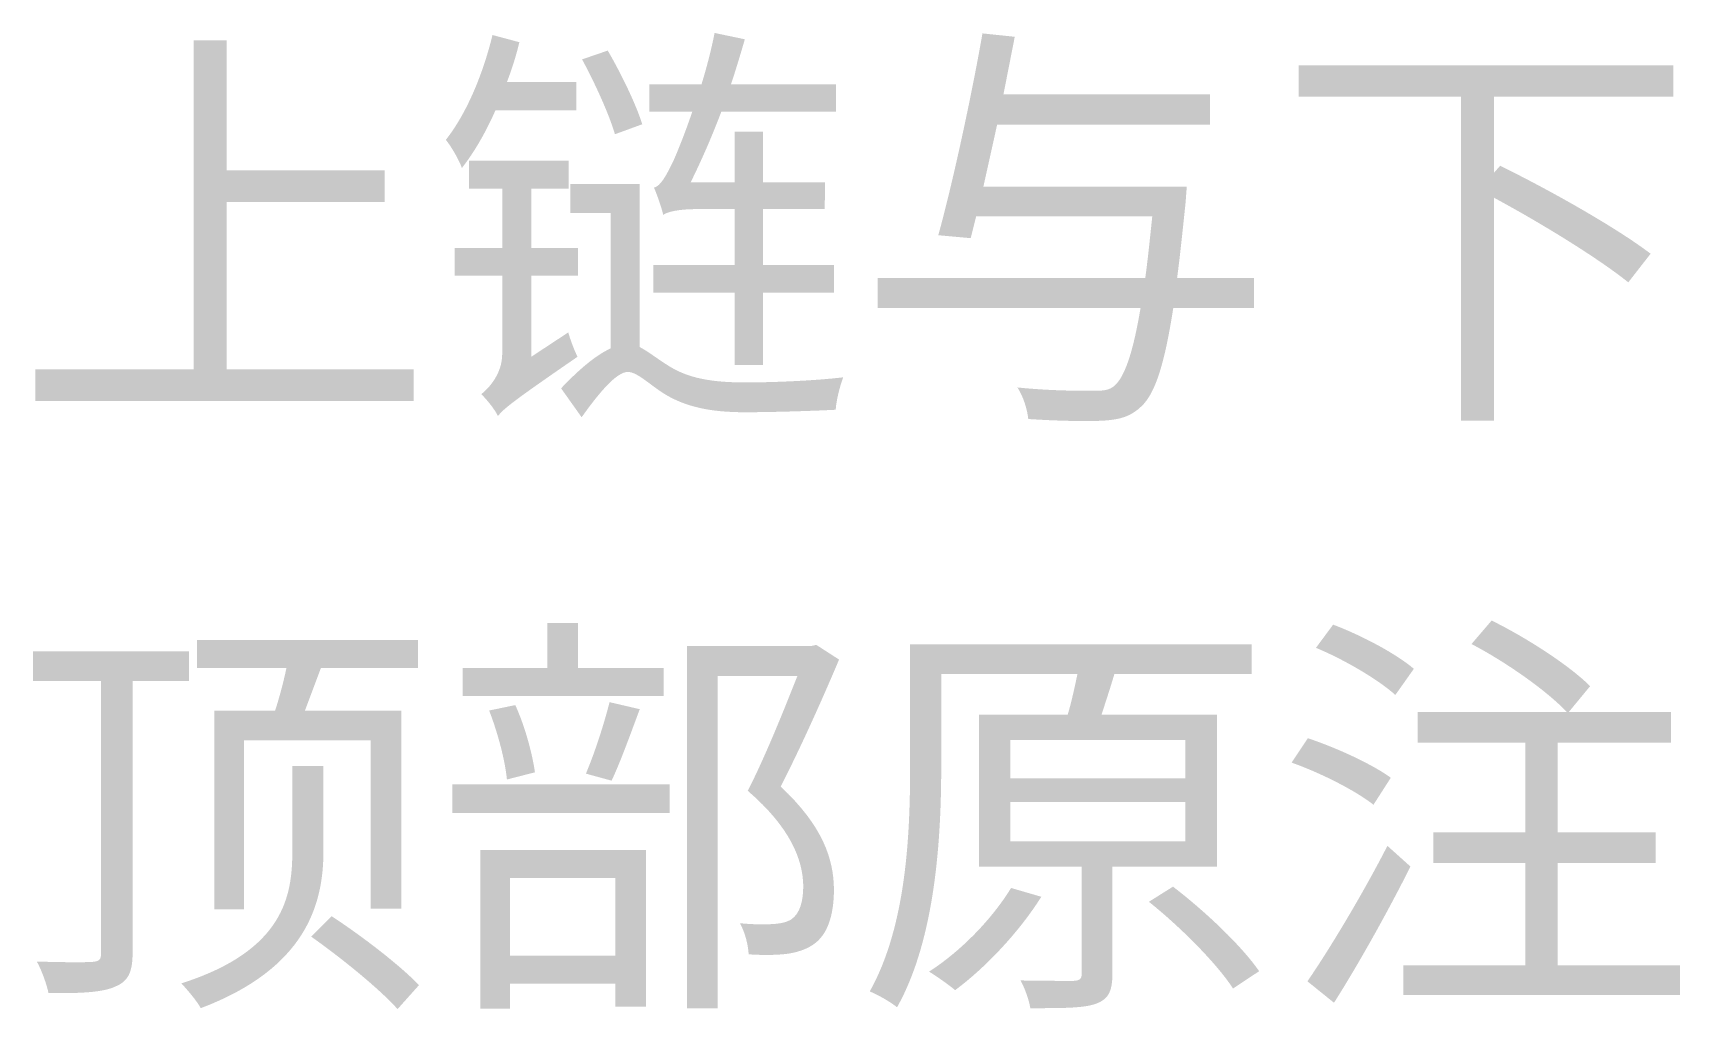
# Model space of a CAD drawing. Header units: millimetres. Extents: x -4600 to 229000, y -4300 to 19460.
# Drawn here: x 18595 to 19717, y 12972 to 13637 of the extents above; entities that cross this region are included whole.
import ezdxf

# ---------------------------------------------------------------- set-up
doc = ezdxf.new("R2010")
doc.units = ezdxf.units.MM
doc.header["$LTSCALE"] = 100
doc.layers.add('A-NOTE', color=7, linetype='Continuous', lineweight=18)

# ---------------------------------------------------------------- blocks, each defined once
blk = doc.blocks.new('A01_SHEET')
at = {"layer": 'A-NOTE'}
h = blk.add_hatch(color=256, dxfattribs=at)
edge = h.paths.add_edge_path()
edge.add_spline(control_points=[(18908.2, 13635.1), (18901.6, 13608.2), (18890.5, 13581.5), (18876.4, 13563.7)], knot_values=[0, 0, 0, 0, 1, 1, 1, 1], degree=3, periodic=0)
edge.add_spline(control_points=[(18876.4, 13563.7), (18880.1, 13559.2), (18885.9, 13549.1), (18887.3, 13544.5)], knot_values=[0, 0, 0, 0, 1, 1, 1, 1], degree=3, periodic=0)
edge.add_spline(control_points=[(18887.3, 13544.5), (18895.9, 13555.4), (18903.6, 13568.9), (18910.2, 13583.8)], knot_values=[0, 0, 0, 0, 1, 1, 1, 1], degree=3, periodic=0)
edge.add_line((18910.2, 13583.8), (18965.2, 13583.8))
edge.add_line((18965.2, 13583.8), (18965.2, 13603))
edge.add_line((18965.2, 13603), (18918, 13603))
edge.add_spline(control_points=[(18918, 13603), (18921.4, 13611.9), (18924.3, 13621), (18926.5, 13630.2)], knot_values=[0, 0, 0, 0, 1, 1, 1, 1], degree=3, periodic=0)
edge.add_line((18926.5, 13630.2), (18908.2, 13635.1))
h = blk.add_hatch(color=256, dxfattribs=at)
edge = h.paths.add_edge_path()
edge.add_line((19008.5, 13533.7), (18961.2, 13533.7))
edge.add_line((18961.2, 13533.7), (18961.2, 13513.9))
edge.add_line((18961.2, 13513.9), (18988.7, 13513.9))
edge.add_line((18988.7, 13513.9), (18988.7, 13421.6))
edge.add_spline(control_points=[(18988.7, 13421.6), (18978.1, 13416.8), (18966.4, 13406.5), (18954.9, 13394.4)], knot_values=[0, 0, 0, 0, 1, 1, 1, 1], degree=3, periodic=0)
edge.add_line((18954.9, 13394.4), (18968.9, 13374.7))
edge.add_spline(control_points=[(18968.9, 13374.7), (18980.1, 13390.4), (18992.4, 13405.6), (19000.5, 13405.6), (19006.2, 13405.6), (19013.9, 13398.2), (19023.7, 13391.6)], knot_values=[0, 0, 0, 0, 1, 1, 1, 2, 2, 2, 2], degree=3, periodic=0)
edge.add_spline(control_points=[(19023.7, 13391.6), (19038.9, 13381.8), (19056.3, 13378.1), (19080.4, 13378.1), (19097.6, 13378.1), (19126.8, 13379), (19142, 13379.8)], knot_values=[0, 0, 0, 0, 1, 1, 1, 2, 2, 2, 2], degree=3, periodic=0)
edge.add_spline(control_points=[(19142, 13379.8), (19142.3, 13385.8), (19144.9, 13396.1), (19147.1, 13401.9)], knot_values=[0, 0, 0, 0, 1, 1, 1, 1], degree=3, periodic=0)
edge.add_spline(control_points=[(19147.1, 13401.9), (19128.2, 13399.6), (19098.7, 13398.4), (19080.7, 13398.4), (19058.3, 13398.4), (19041.4, 13401), (19027.4, 13410.2), (19019.4, 13415.3), (19013.6, 13419.9), (19008.5, 13422.5)], knot_values=[0, 0, 0, 0, 1, 1, 1, 2, 2, 2, 3, 3, 3, 3], degree=3, periodic=0)
edge.add_line((19008.5, 13422.5), (19008.5, 13533.7))
edge = h.paths.add_edge_path(flags=0)
edge.add_line((19017.7, 13478.4), (19017.7, 13459.5))
edge.add_line((19017.7, 13459.5), (19073.2, 13459.5))
edge.add_line((19073.2, 13459.5), (19073.2, 13410.2))
edge.add_line((19073.2, 13410.2), (19092.4, 13410.2))
edge.add_line((19092.4, 13410.2), (19092.4, 13459.5))
edge.add_line((19092.4, 13459.5), (19140.8, 13459.5))
edge.add_line((19140.8, 13459.5), (19140.8, 13478.4))
edge.add_line((19140.8, 13478.4), (19092.4, 13478.4))
edge.add_line((19092.4, 13478.4), (19092.4, 13516.5))
edge.add_line((19092.4, 13516.5), (19134.5, 13516.5))
edge.add_line((19134.5, 13516.5), (19134.8, 13534.8))
edge.add_line((19134.8, 13534.8), (19092.4, 13534.8))
edge.add_line((19092.4, 13534.8), (19092.4, 13569.2))
edge.add_line((19092.4, 13569.2), (19073.2, 13569.2))
edge.add_line((19073.2, 13569.2), (19073.2, 13534.8))
edge.add_line((19073.2, 13534.8), (19043.2, 13534.8))
edge.add_spline(control_points=[(19043.2, 13534.8), (19050.3, 13549.1), (19057.5, 13565.5), (19064.1, 13582.9)], knot_values=[0, 0, 0, 0, 1, 1, 1, 1], degree=3, periodic=0)
edge.add_line((19064.1, 13582.9), (19142.3, 13582.9))
edge.add_line((19142.3, 13582.9), (19142.3, 13601.6))
edge.add_line((19142.3, 13601.6), (19070.7, 13601.6))
edge.add_spline(control_points=[(19070.7, 13601.6), (19074.1, 13611.9), (19077.2, 13622.2), (19080.1, 13632.2)], knot_values=[0, 0, 0, 0, 1, 1, 1, 1], degree=3, periodic=0)
edge.add_line((19080.1, 13632.2), (19059.5, 13636.5))
edge.add_spline(control_points=[(19059.5, 13636.5), (19057.2, 13624.8), (19054, 13612.7), (19050.6, 13601.6)], knot_values=[0, 0, 0, 0, 1, 1, 1, 1], degree=3, periodic=0)
edge.add_line((19050.6, 13601.6), (19015.1, 13601.6))
edge.add_line((19015.1, 13601.6), (19015.1, 13582.9))
edge.add_line((19015.1, 13582.9), (19044.3, 13582.9))
edge.add_spline(control_points=[(19044.3, 13582.9), (19039.1, 13567.5), (19034, 13555.2), (19031.7, 13550)], knot_values=[0, 0, 0, 0, 1, 1, 1, 1], degree=3, periodic=0)
edge.add_spline(control_points=[(19031.7, 13550), (19026.8, 13539.7), (19022.8, 13532.2), (19018.2, 13531.1)], knot_values=[0, 0, 0, 0, 1, 1, 1, 1], degree=3, periodic=0)
edge.add_spline(control_points=[(19018.2, 13531.1), (19020.5, 13525.9), (19023.7, 13516.5), (19024.5, 13512.5)], knot_values=[0, 0, 0, 0, 1, 1, 1, 1], degree=3, periodic=0)
edge.add_spline(control_points=[(19024.5, 13512.5), (19027.1, 13514.8), (19036, 13516.5), (19046.9, 13516.5)], knot_values=[0, 0, 0, 0, 1, 1, 1, 1], degree=3, periodic=0)
edge.add_line((19046.9, 13516.5), (19073.2, 13516.5))
edge.add_line((19073.2, 13516.5), (19073.2, 13478.4))
edge.add_line((19073.2, 13478.4), (19017.7, 13478.4))
h = blk.add_hatch(color=256, dxfattribs=at)
edge = h.paths.add_edge_path()
edge.add_spline(control_points=[(19242, 13636.2), (19234.5, 13593.3), (19221.6, 13533.7), (19211.9, 13498.7)], knot_values=[0, 0, 0, 0, 1, 1, 1, 1], degree=3, periodic=0)
edge.add_line((19211.9, 13498.7), (19234, 13496.7))
edge.add_line((19234, 13496.7), (19237.7, 13511.6))
edge.add_line((19237.7, 13511.6), (19357.7, 13511.6))
edge.add_spline(control_points=[(19357.7, 13511.6), (19356, 13495.6), (19354.6, 13481.8), (19352.9, 13469.5)], knot_values=[0, 0, 0, 0, 1, 1, 1, 1], degree=3, periodic=0)
edge.add_line((19352.9, 13469.5), (19170.6, 13469.5))
edge.add_line((19170.6, 13469.5), (19170.6, 13449.1))
edge.add_line((19170.6, 13449.1), (19349.7, 13449.1))
edge.add_spline(control_points=[(19349.7, 13449.1), (19344.5, 13418.2), (19338.8, 13402.2), (19331.9, 13396.1)], knot_values=[0, 0, 0, 0, 1, 1, 1, 1], degree=3, periodic=0)
edge.add_spline(control_points=[(19331.9, 13396.1), (19328.2, 13393), (19324.2, 13392.7), (19317, 13392.7), (19309, 13392.7), (19287.5, 13392.7), (19265.8, 13395)], knot_values=[0, 0, 0, 0, 1, 1, 1, 2, 2, 2, 2], degree=3, periodic=0)
edge.add_spline(control_points=[(19265.8, 13395), (19269.8, 13389), (19272.6, 13379.8), (19273.2, 13373.5)], knot_values=[0, 0, 0, 0, 1, 1, 1, 1], degree=3, periodic=0)
edge.add_spline(control_points=[(19273.2, 13373.5), (19293.8, 13372.1), (19314.5, 13371.8), (19324.8, 13372.4)], knot_values=[0, 0, 0, 0, 1, 1, 1, 1], degree=3, periodic=0)
edge.add_spline(control_points=[(19324.8, 13372.4), (19336.2, 13373.2), (19343.1, 13375.2), (19350.6, 13382.4), (19359.7, 13391.3), (19366, 13410.5), (19372, 13449.1)], knot_values=[0, 0, 0, 0, 1, 1, 1, 2, 2, 2, 2], degree=3, periodic=0)
edge.add_line((19372, 13449.1), (19427.1, 13449.1))
edge.add_line((19427.1, 13449.1), (19427.1, 13469.5))
edge.add_line((19427.1, 13469.5), (19374.6, 13469.5))
edge.add_spline(control_points=[(19374.6, 13469.5), (19376.6, 13484.4), (19378.3, 13501.3), (19380.4, 13521.1), (19380.6, 13524.2), (19381.2, 13531.7), (19381.2, 13531.7)], knot_values=[0, 0, 0, 0, 1, 1, 1, 2, 2, 2, 2], degree=3, periodic=0)
edge.add_line((19381.2, 13531.7), (19242.6, 13531.7))
edge.add_line((19242.6, 13531.7), (19252, 13574.1))
edge.add_line((19252, 13574.1), (19397, 13574.1))
edge.add_line((19397, 13574.1), (19397, 13594.7))
edge.add_line((19397, 13594.7), (19256.3, 13594.7))
edge.add_line((19256.3, 13594.7), (19264, 13633.9))
edge.add_line((19264, 13633.9), (19242, 13636.2))
for points in [[(18704.5, 13631.4), (18704.5, 13407.3), (18596.8, 13407.3), (18596.8, 13385.8), (18854.4, 13385.8), (18854.4, 13407.3), (18727.1, 13407.3), (18727.1, 13521.3), (18834.6, 13521.3), (18834.6, 13542.8), (18727.1, 13542.8), (18727.1, 13631.4), (18704.5, 13631.4)], [(18945.5, 13234.5), (18945.5, 13203.9), (18887.9, 13203.9), (18887.9, 13184.7), (19024.8, 13184.7), (19024.8, 13203.9), (18966.4, 13203.9), (18966.4, 13234.5), (18945.5, 13234.5)], [(18880.7, 13124.5), (18880.7, 13105), (19028.8, 13105), (19028.8, 13124.5), (18880.7, 13124.5)]]:
    blk.add_hatch(color=256, dxfattribs=at).paths.add_polyline_path(points)
h = blk.add_hatch(color=256, dxfattribs=at)
edge = h.paths.add_edge_path()
edge.add_spline(control_points=[(18969.2, 13618.5), (18977.8, 13602.7), (18987.6, 13581.2), (18991.6, 13567.5)], knot_values=[0, 0, 0, 0, 1, 1, 1, 1], degree=3, periodic=0)
edge.add_line((18991.6, 13567.5), (19010.2, 13574.3))
edge.add_spline(control_points=[(19010.2, 13574.3), (19005.9, 13588.1), (18995.9, 13608.7), (18986.7, 13624.5)], knot_values=[0, 0, 0, 0, 1, 1, 1, 1], degree=3, periodic=0)
edge.add_line((18986.7, 13624.5), (18969.2, 13618.5))
h = blk.add_hatch(color=256, dxfattribs=at)
edge = h.paths.add_edge_path()
edge.add_line((19457.4, 13614.5), (19457.4, 13593))
edge.add_line((19457.4, 13593), (19568, 13593))
edge.add_line((19568, 13593), (19568, 13372.4))
edge.add_line((19568, 13372.4), (19590.6, 13372.4))
edge.add_line((19590.6, 13372.4), (19590.6, 13524.2))
edge.add_spline(control_points=[(19590.6, 13524.2), (19623.6, 13506.4), (19662, 13482.7), (19682, 13466.6)], knot_values=[0, 0, 0, 0, 1, 1, 1, 1], degree=3, periodic=0)
edge.add_line((19682, 13466.6), (19697.2, 13486.1))
edge.add_spline(control_points=[(19697.2, 13486.1), (19674.3, 13503.6), (19628.7, 13529.4), (19594.7, 13546)], knot_values=[0, 0, 0, 0, 1, 1, 1, 1], degree=3, periodic=0)
edge.add_line((19594.7, 13546), (19590.6, 13541.4))
edge.add_line((19590.6, 13541.4), (19590.6, 13593))
edge.add_line((19590.6, 13593), (19712.7, 13593))
edge.add_line((19712.7, 13593), (19712.7, 13614.5))
edge.add_line((19712.7, 13614.5), (19457.4, 13614.5))
h = blk.add_hatch(color=256, dxfattribs=at)
edge = h.paths.add_edge_path()
edge.add_line((18882.4, 13490.1), (18882.4, 13471.2))
edge.add_line((18882.4, 13471.2), (18914.8, 13471.2))
edge.add_line((18914.8, 13471.2), (18914.8, 13417.9))
edge.add_spline(control_points=[(18914.8, 13417.9), (18914.8, 13404.2), (18905.6, 13394.4), (18900.5, 13390.4)], knot_values=[0, 0, 0, 0, 1, 1, 1, 1], degree=3, periodic=0)
edge.add_spline(control_points=[(18900.5, 13390.4), (18904.2, 13387), (18909.9, 13379.8), (18911.9, 13375.5)], knot_values=[0, 0, 0, 0, 1, 1, 1, 1], degree=3, periodic=0)
edge.add_spline(control_points=[(18911.9, 13375.5), (18915.9, 13380.7), (18922.8, 13386.1), (18966.1, 13415.9)], knot_values=[0, 0, 0, 0, 1, 1, 1, 1], degree=3, periodic=0)
edge.add_spline(control_points=[(18966.1, 13415.9), (18964.1, 13419.9), (18961.2, 13427.4), (18959.8, 13432.5)], knot_values=[0, 0, 0, 0, 1, 1, 1, 1], degree=3, periodic=0)
edge.add_line((18959.8, 13432.5), (18934.6, 13415.9))
edge.add_line((18934.6, 13415.9), (18934.6, 13471.2))
edge.add_line((18934.6, 13471.2), (18966.4, 13471.2))
edge.add_line((18966.4, 13471.2), (18966.4, 13490.1))
edge.add_line((18966.4, 13490.1), (18934.6, 13490.1))
edge.add_line((18934.6, 13490.1), (18934.6, 13530.5))
edge.add_line((18934.6, 13530.5), (18960.1, 13530.5))
edge.add_line((18960.1, 13530.5), (18960.1, 13549.4))
edge.add_line((18960.1, 13549.4), (18892.2, 13549.4))
edge.add_line((18892.2, 13549.4), (18892.2, 13530.5))
edge.add_line((18892.2, 13530.5), (18914.8, 13530.5))
edge.add_line((18914.8, 13530.5), (18914.8, 13490.1))
edge.add_line((18914.8, 13490.1), (18882.4, 13490.1))
h = blk.add_hatch(color=256, dxfattribs=at)
edge = h.paths.add_edge_path()
edge.add_spline(control_points=[(19469.2, 13217.6), (19488.6, 13209.6), (19511.9, 13195.8), (19523.3, 13185.5)], knot_values=[0, 0, 0, 0, 1, 1, 1, 1], degree=3, periodic=0)
edge.add_line((19523.3, 13185.5), (19535.9, 13203.3))
edge.add_spline(control_points=[(19535.9, 13203.3), (19523.9, 13213.6), (19500.1, 13226.2), (19480.9, 13233.4)], knot_values=[0, 0, 0, 0, 1, 1, 1, 1], degree=3, periodic=0)
edge.add_line((19480.9, 13233.4), (19469.2, 13217.6))
h = blk.add_hatch(color=256, dxfattribs=at)
edge = h.paths.add_edge_path()
edge.add_line((19538.5, 13173.8), (19538.5, 13153.1))
edge.add_line((19538.5, 13153.1), (19611.8, 13153.1))
edge.add_line((19611.8, 13153.1), (19611.8, 13091.8))
edge.add_line((19611.8, 13091.8), (19549.1, 13091.8))
edge.add_line((19549.1, 13091.8), (19549.1, 13070.9))
edge.add_line((19549.1, 13070.9), (19611.8, 13070.9))
edge.add_line((19611.8, 13070.9), (19611.8, 13001.3))
edge.add_line((19611.8, 13001.3), (19528.8, 13001.3))
edge.add_line((19528.8, 13001.3), (19528.8, 12981))
edge.add_line((19528.8, 12981), (19717.3, 12981))
edge.add_line((19717.3, 12981), (19717.3, 13001.3))
edge.add_line((19717.3, 13001.3), (19633.9, 13001.3))
edge.add_line((19633.9, 13001.3), (19633.9, 13070.9))
edge.add_line((19633.9, 13070.9), (19700.7, 13070.9))
edge.add_line((19700.7, 13070.9), (19700.7, 13091.8))
edge.add_line((19700.7, 13091.8), (19633.9, 13091.8))
edge.add_line((19633.9, 13091.8), (19633.9, 13153.1))
edge.add_line((19633.9, 13153.1), (19711, 13153.1))
edge.add_line((19711, 13153.1), (19711, 13173.8))
edge.add_line((19711, 13173.8), (19641.4, 13173.8))
edge.add_line((19641.4, 13173.8), (19656, 13191.5))
edge.add_spline(control_points=[(19656, 13191.5), (19641.9, 13205.6), (19612.7, 13224.5), (19588.9, 13236.2)], knot_values=[0, 0, 0, 0, 1, 1, 1, 1], degree=3, periodic=0)
edge.add_line((19588.9, 13236.2), (19575.2, 13220.2))
edge.add_spline(control_points=[(19575.2, 13220.2), (19598.7, 13207.9), (19626.5, 13188.4), (19640.2, 13173.8)], knot_values=[0, 0, 0, 0, 1, 1, 1, 1], degree=3, periodic=0)
edge.add_line((19640.2, 13173.8), (19538.5, 13173.8))
h = blk.add_hatch(color=256, dxfattribs=at)
edge = h.paths.add_edge_path()
edge.add_line((18718.6, 13174.9), (18718.6, 13039.4))
edge.add_line((18718.6, 13039.4), (18738.9, 13039.4))
edge.add_line((18738.9, 13039.4), (18738.9, 13154.6))
edge.add_line((18738.9, 13154.6), (18825.1, 13154.6))
edge.add_line((18825.1, 13154.6), (18825.1, 13040))
edge.add_line((18825.1, 13040), (18846, 13040))
edge.add_line((18846, 13040), (18846, 13174.9))
edge.add_line((18846, 13174.9), (18780.4, 13174.9))
edge.add_line((18780.4, 13174.9), (18791.3, 13203.9))
edge.add_line((18791.3, 13203.9), (18857.5, 13203.9))
edge.add_line((18857.5, 13203.9), (18857.5, 13223))
edge.add_line((18857.5, 13223), (18706.8, 13223))
edge.add_line((18706.8, 13223), (18706.8, 13203.9))
edge.add_line((18706.8, 13203.9), (18767.8, 13203.9))
edge.add_spline(control_points=[(18767.8, 13203.9), (18765.8, 13194.4), (18763, 13183.8), (18760.1, 13174.9)], knot_values=[0, 0, 0, 0, 1, 1, 1, 1], degree=3, periodic=0)
edge.add_line((18760.1, 13174.9), (18718.6, 13174.9))
edge = h.paths.add_edge_path(flags=0)
edge.add_line((18771.8, 13137.1), (18771.8, 13079.5))
edge.add_spline(control_points=[(18771.8, 13079.5), (18771.8, 13049.7), (18767, 13011.6), (18696.2, 12989)], knot_values=[0, 0, 0, 0, 1, 1, 1, 1], degree=3, periodic=0)
edge.add_spline(control_points=[(18696.2, 12989), (18700.5, 12984.4), (18706.8, 12977), (18709.4, 12972.1)], knot_values=[0, 0, 0, 0, 1, 1, 1, 1], degree=3, periodic=0)
edge.add_spline(control_points=[(18709.4, 12972.1), (18781.3, 12999.3), (18793, 13043.1), (18793, 13079.2)], knot_values=[0, 0, 0, 0, 1, 1, 1, 1], degree=3, periodic=0)
edge.add_line((18793, 13079.2), (18793, 13137.1))
edge.add_line((18793, 13137.1), (18771.8, 13137.1))
h = blk.add_hatch(color=256, dxfattribs=at)
edge = h.paths.add_edge_path()
edge.add_line((19040.6, 13218.8), (19040.6, 12972.1))
edge.add_line((19040.6, 12972.1), (19061.5, 12972.1))
edge.add_line((19061.5, 12972.1), (19061.5, 13198.4))
edge.add_line((19061.5, 13198.4), (19115.9, 13198.4))
edge.add_spline(control_points=[(19115.9, 13198.4), (19106.8, 13175.5), (19094.4, 13144.3), (19082.1, 13120.2)], knot_values=[0, 0, 0, 0, 1, 1, 1, 1], degree=3, periodic=0)
edge.add_spline(control_points=[(19082.1, 13120.2), (19111.3, 13095), (19119.6, 13073.2), (19119.9, 13055.5)], knot_values=[0, 0, 0, 0, 1, 1, 1, 1], degree=3, periodic=0)
edge.add_spline(control_points=[(19119.9, 13055.5), (19119.9, 13044.8), (19117.6, 13036.5), (19111.6, 13032.5)], knot_values=[0, 0, 0, 0, 1, 1, 1, 1], degree=3, periodic=0)
edge.add_spline(control_points=[(19111.6, 13032.5), (19108.2, 13030.5), (19103.9, 13029.7), (19099, 13029.4), (19093.6, 13029.1), (19085.3, 13029.1), (19076.7, 13030)], knot_values=[0, 0, 0, 0, 1, 1, 1, 2, 2, 2, 2], degree=3, periodic=0)
edge.add_spline(control_points=[(19076.7, 13030), (19080.4, 13023.6), (19082.4, 13014.8), (19082.7, 13008.8)], knot_values=[0, 0, 0, 0, 1, 1, 1, 1], degree=3, periodic=0)
edge.add_spline(control_points=[(19082.7, 13008.8), (19091.3, 13008.2), (19100.5, 13008.2), (19107.9, 13009), (19115.1, 13009.9), (19121.4, 13011.9), (19126.5, 13015.3), (19136.5, 13021.9), (19140.8, 13035.4), (19140.8, 13053.2), (19140.6, 13073.5), (19133.4, 13096.1), (19104.5, 13123.1)], knot_values=[0, 0, 0, 0, 1, 1, 1, 2, 2, 2, 3, 3, 3, 4, 4, 4, 4], degree=3, periodic=0)
edge.add_spline(control_points=[(19104.5, 13123.1), (19117.9, 13149.1), (19132.8, 13182.4), (19144.3, 13209.6)], knot_values=[0, 0, 0, 0, 1, 1, 1, 1], degree=3, periodic=0)
edge.add_line((19144.3, 13209.6), (19128.8, 13219.6))
edge.add_line((19128.8, 13219.6), (19125.1, 13218.8))
edge.add_line((19125.1, 13218.8), (19040.6, 13218.8))
h = blk.add_hatch(color=256, dxfattribs=at)
edge = h.paths.add_edge_path()
edge.add_line((19239.7, 13172.1), (19239.7, 13068.6))
edge.add_line((19239.7, 13068.6), (19309.6, 13068.6))
edge.add_line((19309.6, 13068.6), (19309.6, 12995.6))
edge.add_spline(control_points=[(19309.6, 12995.6), (19309.6, 12992.1), (19308.4, 12991), (19304.1, 12990.7)], knot_values=[0, 0, 0, 0, 1, 1, 1, 1], degree=3, periodic=0)
edge.add_spline(control_points=[(19304.1, 12990.7), (19299.8, 12990.7), (19285, 12990.7), (19268, 12991)], knot_values=[0, 0, 0, 0, 1, 1, 1, 1], degree=3, periodic=0)
edge.add_spline(control_points=[(19268, 12991), (19270.9, 12985.5), (19273.8, 12977.5), (19274.6, 12972.1)], knot_values=[0, 0, 0, 0, 1, 1, 1, 1], degree=3, periodic=0)
edge.add_spline(control_points=[(19274.6, 12972.1), (19297, 12972.1), (19311, 12972.1), (19319.6, 12975.2), (19328.2, 12978.4), (19330.5, 12984.1), (19330.5, 12995.3)], knot_values=[0, 0, 0, 0, 1, 1, 1, 2, 2, 2, 2], degree=3, periodic=0)
edge.add_line((19330.5, 12995.3), (19330.5, 13068.6))
edge.add_line((19330.5, 13068.6), (19401.8, 13068.6))
edge.add_line((19401.8, 13068.6), (19401.8, 13172.1))
edge.add_line((19401.8, 13172.1), (19323.1, 13172.1))
edge.add_spline(control_points=[(19323.1, 13172.1), (19325.9, 13180.6), (19329.1, 13190.4), (19331.9, 13199.8)], knot_values=[0, 0, 0, 0, 1, 1, 1, 1], degree=3, periodic=0)
edge.add_line((19331.9, 13199.8), (19425.3, 13199.8))
edge.add_line((19425.3, 13199.8), (19425.3, 13219.9))
edge.add_line((19425.3, 13219.9), (19192.7, 13219.9))
edge.add_line((19192.7, 13219.9), (19192.7, 13136.8))
edge.add_spline(control_points=[(19192.7, 13136.8), (19192.7, 13091.8), (19190.4, 13028.5), (19165.2, 12983.5)], knot_values=[0, 0, 0, 0, 1, 1, 1, 1], degree=3, periodic=0)
edge.add_spline(control_points=[(19165.2, 12983.5), (19170.4, 12981.5), (19179.8, 12976.1), (19183.8, 12972.7)], knot_values=[0, 0, 0, 0, 1, 1, 1, 1], degree=3, periodic=0)
edge.add_spline(control_points=[(19183.8, 12972.7), (19210.2, 13019.6), (19213.9, 13089.3), (19213.9, 13136.8)], knot_values=[0, 0, 0, 0, 1, 1, 1, 1], degree=3, periodic=0)
edge.add_line((19213.9, 13136.8), (19213.9, 13199.8))
edge.add_line((19213.9, 13199.8), (19306.7, 13199.8))
edge.add_spline(control_points=[(19306.7, 13199.8), (19305, 13191.5), (19302.7, 13180.9), (19300.1, 13172.1)], knot_values=[0, 0, 0, 0, 1, 1, 1, 1], degree=3, periodic=0)
edge.add_line((19300.1, 13172.1), (19239.7, 13172.1))
edge = h.paths.add_edge_path(flags=0)
edge.add_spline(control_points=[(19261.5, 13054), (19248.3, 13032.5), (19227.1, 13010.8), (19205.6, 12997)], knot_values=[0, 0, 0, 0, 1, 1, 1, 1], degree=3, periodic=0)
edge.add_spline(control_points=[(19205.6, 12997), (19210.8, 12993.9), (19219.3, 12987.8), (19223.4, 12984.4)], knot_values=[0, 0, 0, 0, 1, 1, 1, 1], degree=3, periodic=0)
edge.add_spline(control_points=[(19223.4, 12984.4), (19244.3, 12999.9), (19266.9, 13023.9), (19282.1, 13048)], knot_values=[0, 0, 0, 0, 1, 1, 1, 1], degree=3, periodic=0)
edge.add_line((19282.1, 13048), (19261.5, 13054))
edge = h.paths.add_edge_path(flags=0)
edge.add_spline(control_points=[(19355.4, 13044.6), (19376.9, 13027.4), (19401.8, 13002.4), (19412.7, 12985.5)], knot_values=[0, 0, 0, 0, 1, 1, 1, 1], degree=3, periodic=0)
edge.add_line((19412.7, 12985.5), (19430.5, 12997.3))
edge.add_spline(control_points=[(19430.5, 12997.3), (19418.7, 13014.5), (19393.5, 13038.3), (19371.8, 13054.9)], knot_values=[0, 0, 0, 0, 1, 1, 1, 1], degree=3, periodic=0)
edge.add_line((19371.8, 13054.9), (19355.4, 13044.6))
h.paths.add_polyline_path([(19260.9, 13112.5), (19380.1, 13112.5), (19380.1, 13085.8), (19260.9, 13085.8), (19260.9, 13112.5)], flags=0)
h.paths.add_polyline_path([(19260.9, 13154.9), (19380.1, 13154.9), (19380.1, 13128.8), (19260.9, 13128.8), (19260.9, 13154.9)], flags=0)
h = blk.add_hatch(color=256, dxfattribs=at)
edge = h.paths.add_edge_path()
edge.add_line((18595.1, 13215.3), (18595.1, 13195))
edge.add_line((18595.1, 13195), (18641.5, 13195))
edge.add_line((18641.5, 13195), (18641.5, 13009.6))
edge.add_spline(control_points=[(18641.5, 13009.6), (18641.5, 13005), (18640.1, 13003.9), (18635.2, 13003.6), (18630.6, 13003.3), (18615.1, 13003.3), (18597.7, 13003.9)], knot_values=[0, 0, 0, 0, 1, 1, 1, 2, 2, 2, 2], degree=3, periodic=0)
edge.add_spline(control_points=[(18597.7, 13003.9), (18601.1, 12997.9), (18604.5, 12988.1), (18605.7, 12982.4)], knot_values=[0, 0, 0, 0, 1, 1, 1, 1], degree=3, periodic=0)
edge.add_spline(control_points=[(18605.7, 12982.4), (18628.6, 12982.1), (18642.6, 12983), (18650.9, 12986.7)], knot_values=[0, 0, 0, 0, 1, 1, 1, 1], degree=3, periodic=0)
edge.add_spline(control_points=[(18650.9, 12986.7), (18659.8, 12990.1), (18663, 12996.4), (18663, 13009.6)], knot_values=[0, 0, 0, 0, 1, 1, 1, 1], degree=3, periodic=0)
edge.add_line((18663, 13009.6), (18663, 13195))
edge.add_line((18663, 13195), (18701.4, 13195))
edge.add_line((18701.4, 13195), (18701.4, 13215.3))
edge.add_line((18701.4, 13215.3), (18595.1, 13215.3))
h = blk.add_hatch(color=256, dxfattribs=at)
edge = h.paths.add_edge_path()
edge.add_spline(control_points=[(18905.9, 13174.9), (18911.7, 13160), (18916.8, 13140.8), (18918, 13127.9)], knot_values=[0, 0, 0, 0, 1, 1, 1, 1], degree=3, periodic=0)
edge.add_line((18918, 13127.9), (18937.1, 13132.8))
edge.add_spline(control_points=[(18937.1, 13132.8), (18935.4, 13145.1), (18930.3, 13164.3), (18923.7, 13178.6)], knot_values=[0, 0, 0, 0, 1, 1, 1, 1], degree=3, periodic=0)
edge.add_line((18923.7, 13178.6), (18905.9, 13174.9))
h = blk.add_hatch(color=256, dxfattribs=at)
edge = h.paths.add_edge_path()
edge.add_spline(control_points=[(18987.9, 13180.6), (18984.4, 13166.3), (18977.5, 13145.1), (18971.8, 13131.9)], knot_values=[0, 0, 0, 0, 1, 1, 1, 1], degree=3, periodic=0)
edge.add_line((18971.8, 13131.9), (18989.3, 13127.1))
edge.add_spline(control_points=[(18989.3, 13127.1), (18995.3, 13139.7), (19002.2, 13158.9), (19008.5, 13175.8)], knot_values=[0, 0, 0, 0, 1, 1, 1, 1], degree=3, periodic=0)
edge.add_line((19008.5, 13175.8), (18987.9, 13180.6))
h = blk.add_hatch(color=256, dxfattribs=at)
edge = h.paths.add_edge_path()
edge.add_spline(control_points=[(19452.6, 13139.4), (19472.3, 13132.5), (19496.4, 13120.2), (19508.4, 13110.7)], knot_values=[0, 0, 0, 0, 1, 1, 1, 1], degree=3, periodic=0)
edge.add_line((19508.4, 13110.7), (19520.2, 13129.1))
edge.add_spline(control_points=[(19520.2, 13129.1), (19507.8, 13138.2), (19482.9, 13149.7), (19463.7, 13156)], knot_values=[0, 0, 0, 0, 1, 1, 1, 1], degree=3, periodic=0)
edge.add_line((19463.7, 13156), (19452.6, 13139.4))
h = blk.add_hatch(color=256, dxfattribs=at)
h.paths.add_polyline_path([(18899.9, 13079.8), (18899.9, 12971.8), (18920, 12971.8), (18920, 12988.7), (18991.9, 12988.7), (18991.9, 12973.2), (19012.8, 12973.2), (19012.8, 13079.8), (18899.9, 13079.8)])
h.paths.add_polyline_path([(18920, 13007.9), (18920, 13060.9), (18991.9, 13060.9), (18991.9, 13007.9), (18920, 13007.9)], flags=0)
h = blk.add_hatch(color=256, dxfattribs=at)
edge = h.paths.add_edge_path()
edge.add_line((19463.4, 12990.4), (19481.5, 12975.8))
edge.add_spline(control_points=[(19481.5, 12975.8), (19498.4, 13002.4), (19518.4, 13038.3), (19533.6, 13068.6)], knot_values=[0, 0, 0, 0, 1, 1, 1, 1], degree=3, periodic=0)
edge.add_line((19533.6, 13068.6), (19517.9, 13082.7))
edge.add_spline(control_points=[(19517.9, 13082.7), (19501.3, 13050.3), (19478.6, 13012.5), (19463.4, 12990.4)], knot_values=[0, 0, 0, 0, 1, 1, 1, 1], degree=3, periodic=0)
h = blk.add_hatch(color=256, dxfattribs=at)
edge = h.paths.add_edge_path()
edge.add_spline(control_points=[(18784.7, 13020.8), (18805.4, 13006.2), (18831.1, 12985.3), (18843.5, 12971.5)], knot_values=[0, 0, 0, 0, 1, 1, 1, 1], degree=3, periodic=0)
edge.add_line((18843.5, 12971.5), (18858.1, 12987.8))
edge.add_spline(control_points=[(18858.1, 12987.8), (18845.2, 13001.3), (18819.1, 13021.4), (18798.5, 13034.8)], knot_values=[0, 0, 0, 0, 1, 1, 1, 1], degree=3, periodic=0)
edge.add_line((18798.5, 13034.8), (18784.7, 13020.8))

msp = doc.modelspace()

# ---------------------------------------------------------------- block references
msp.add_blockref('A01_SHEET', (0, 0))

doc.saveas('drawing.dxf')
